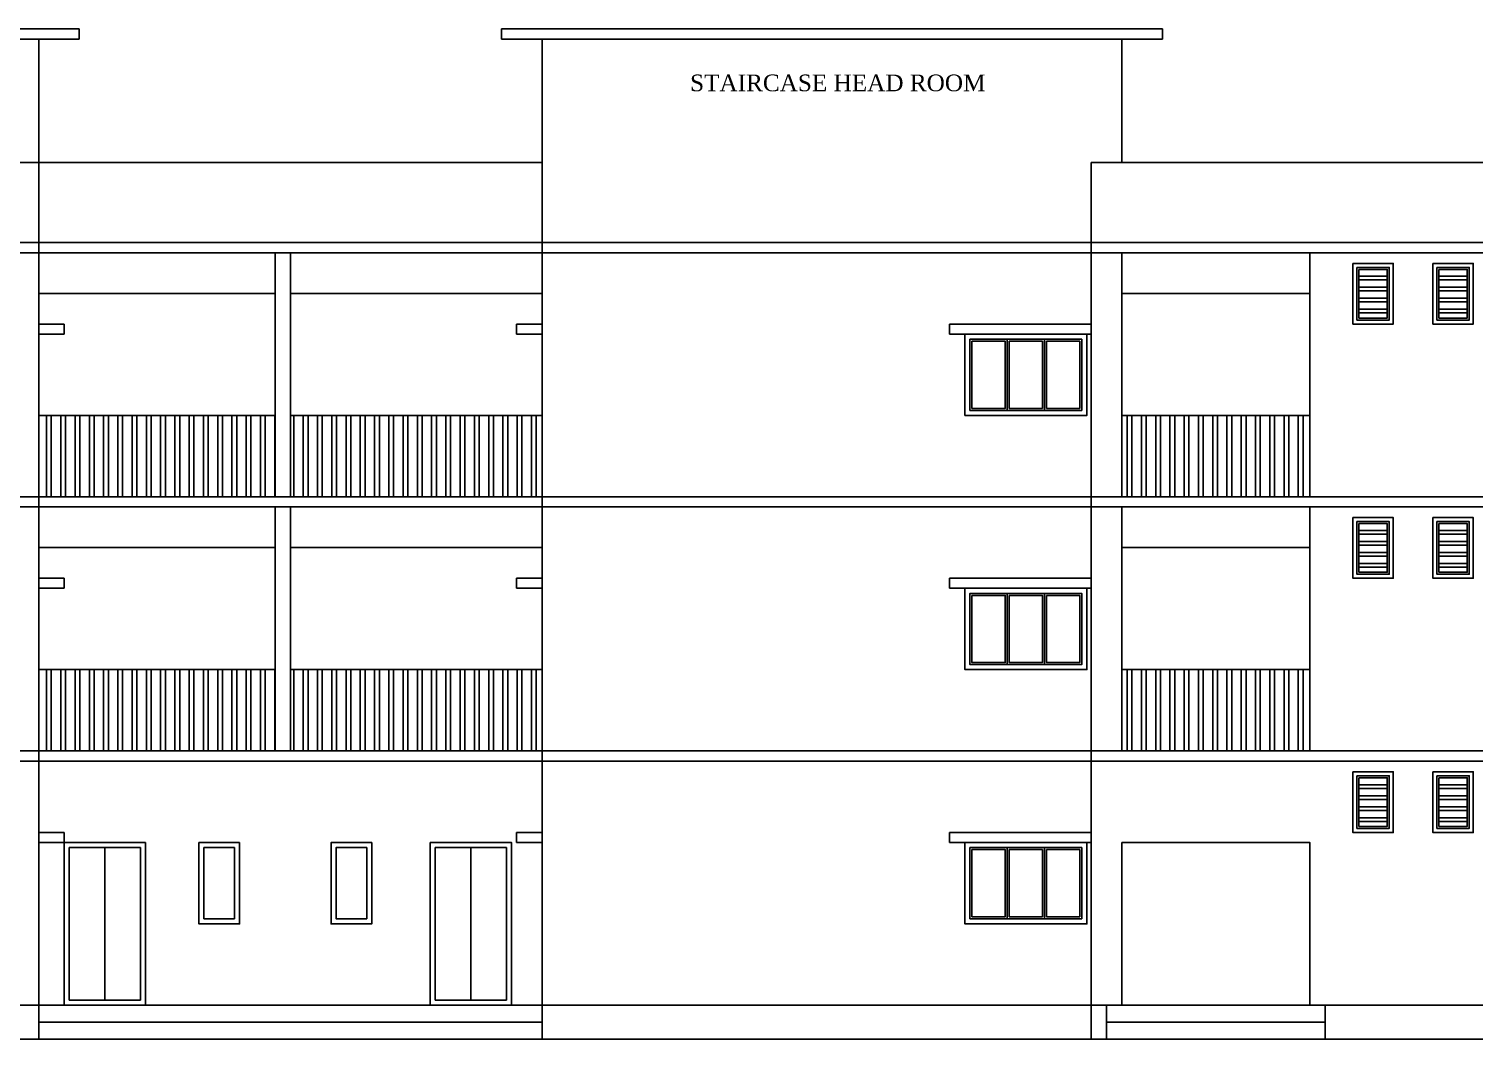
# Model space of a CAD drawing. Header units: metres. Extents: x 3616 to 3987, y 1122 to 1251.
# Drawn here: x 3806.45 to 3828.11, y 1209.55 to 1224.69 of the extents above; entities that cross this region are included whole.
import ezdxf

# ---------------------------------------------------------------- set-up
doc = ezdxf.new("R2010")
doc.units = ezdxf.units.M
doc.styles.add('ANAND', font='times.ttf')
pattern_1 = [(270, (2231.23695, 2364.83972), (0.21375, -1e-16), []), (270, (2231.1657, 2364.76847), (0.21375, -1e-16), [])]
pattern_2 = [(180, (2231.23695, 2364.83972), (0, -0.165), []), (180, (2231.18195, 2364.89472), (0, -0.165), [])]
pattern_3 = [(180, (2231.23695, 2368.64972), (0, -0.165), []), (180, (2231.18195, 2368.70472), (0, -0.165), [])]
pattern_4 = [(270, (2231.23695, 2368.64972), (0.21375, -1e-16), []), (270, (2231.1657, 2368.57847), (0.21375, -1e-16), [])]
pattern_5 = [(180, (2231.23695, 2372.45972), (0, -0.165), []), (180, (2231.18195, 2372.51472), (0, -0.165), [])]

msp = doc.modelspace()

# ---------------------------------------------------------------- hatches: boundary and pattern name
h = msp.add_hatch()
h.set_pattern_fill('ANSI32', color=256, scale=0.44, angle=135)
h.set_pattern_definition(pattern_5)
h.paths.add_polyline_path([(3826.80983, 1221.08317), (3826.38543, 1221.08317), (3826.38543, 1220.35317), (3826.80983, 1220.35317)])
h = msp.add_hatch()
h.set_pattern_fill('ANSI32', color=256, scale=0.44, angle=135)
h.set_pattern_definition(pattern_5)
h.paths.add_polyline_path([(3828.00932, 1221.08317), (3827.58492, 1221.08317), (3827.58492, 1220.35317), (3828.00932, 1220.35317)])
h = msp.add_hatch()
h.set_pattern_fill('ANSI32', color=256, scale=0.57, angle=225)
h.set_pattern_definition(pattern_4)
h.paths.add_polyline_path([(3810.143, 1218.89477), (3806.59943, 1218.89477), (3806.59943, 1217.67477), (3810.143, 1217.67477)])
h = msp.add_hatch()
h.set_pattern_fill('ANSI32', color=256, scale=0.57, angle=225)
h.set_pattern_definition(pattern_4)
h.paths.add_polyline_path([(3814.1435, 1218.89477), (3810.3716, 1218.89477), (3810.3716, 1217.67477), (3814.1435, 1217.67477)])
h = msp.add_hatch()
h.set_pattern_fill('ANSI32', color=256, scale=0.57, angle=225)
h.set_pattern_definition([(270, (2258.97375, 2368.64972), (0.21375, -1e-16), []), (270, (2258.9025, 2368.57847), (0.21375, -1e-16), [])])
h.paths.add_polyline_path([(3825.6497, 1217.67477), (3825.6497, 1218.89477), (3822.8303, 1218.89477), (3822.8303, 1217.67477)])
h = msp.add_hatch()
h.set_pattern_fill('ANSI32', color=256, scale=0.44, angle=135)
h.set_pattern_definition(pattern_3)
h.paths.add_polyline_path([(3826.80983, 1217.27317), (3826.38543, 1217.27317), (3826.38543, 1216.54317), (3826.80983, 1216.54317)])
h = msp.add_hatch()
h.set_pattern_fill('ANSI32', color=256, scale=0.44, angle=135)
h.set_pattern_definition(pattern_3)
h.paths.add_polyline_path([(3828.00932, 1217.27317), (3827.58492, 1217.27317), (3827.58492, 1216.54317), (3828.00932, 1216.54317)])
h = msp.add_hatch()
h.set_pattern_fill('ANSI32', color=256, scale=0.57, angle=225)
h.set_pattern_definition(pattern_1)
h.paths.add_polyline_path([(3810.143, 1215.08477), (3806.59943, 1215.08477), (3806.59943, 1213.86477), (3810.143, 1213.86477)])
h = msp.add_hatch()
h.set_pattern_fill('ANSI32', color=256, scale=0.57, angle=225)
h.set_pattern_definition(pattern_1)
h.paths.add_polyline_path([(3814.1435, 1215.08477), (3810.3716, 1215.08477), (3810.3716, 1213.86477), (3814.1435, 1213.86477)])
h = msp.add_hatch()
h.set_pattern_fill('ANSI32', color=256, scale=0.57, angle=225)
h.set_pattern_definition([(270, (2258.97375, 2364.83972), (0.21375, -1e-16), []), (270, (2258.9025, 2364.76847), (0.21375, -1e-16), [])])
h.paths.add_polyline_path([(3825.6497, 1213.86477), (3825.6497, 1215.08477), (3822.8303, 1215.08477), (3822.8303, 1213.86477)])
h = msp.add_hatch()
h.set_pattern_fill('ANSI32', color=256, scale=0.44, angle=135)
h.set_pattern_definition(pattern_2)
h.paths.add_polyline_path([(3826.80983, 1213.46317), (3826.38543, 1213.46317), (3826.38543, 1212.73317), (3826.80983, 1212.73317)])
h = msp.add_hatch()
h.set_pattern_fill('ANSI32', color=256, scale=0.44, angle=135)
h.set_pattern_definition(pattern_2)
h.paths.add_polyline_path([(3828.00932, 1213.46317), (3827.58492, 1213.46317), (3827.58492, 1212.73317), (3828.00932, 1212.73317)])

# ---------------------------------------------------------------- linework, layer by layer
for p, q in [((3798.21814, 1224.68717, -0.0324), (3807.20494, 1224.68717, -0.0324)), ((3807.20494, 1224.53477, -0.0324), (3807.20494, 1224.68717, -0.0324)), ((3813.5335, 1224.68717, -0.0324), (3823.4403, 1224.68717, -0.0324)), ((3813.5335, 1224.68717, -0.0324), (3813.5335, 1224.53477, -0.0324)), ((3823.4403, 1224.53477, -0.0324), (3823.4403, 1224.68717, -0.0324)), ((3798.21814, 1224.53477, -0.0324), (3807.20494, 1224.53477, -0.0324)), ((3806.5997, 1213.71237, -0.0324), (3806.5997, 1224.53477, -0.0324)), ((3813.5335, 1224.53477, -0.0324), (3823.4403, 1224.53477, -0.0324)), ((3814.1435, 1224.53477, -0.0324), (3814.1435, 1213.71237, -0.0324)), ((3822.8303, 1222.68477, -0.0324), (3822.8303, 1224.53477, -0.0324)), ((3786.8639, 1222.68477, -0.0324), (3814.1435, 1222.68477, -0.0324)), ((3806.59943, 1221.48477, -0.0324), (3806.59943, 1222.68477, -0.0324)), ((3814.1435, 1221.48477, -0.0324), (3814.1435, 1222.68477, -0.0324)), ((3822.3731, 1221.48477, -0.0324), (3822.3731, 1222.68477, -0.0324)), ((3822.3731, 1222.68477, -0.0324), (3833.8793, 1222.68477, -0.0324)), ((3822.3731, 1222.68477, -0.0324), (3822.3731, 1221.33237, -0.0324)), ((3786.8639, 1221.48477, -0.0324), (3833.8793, 1221.48477, -0.0324)), ((3786.8639, 1221.33237, -0.0324), (3833.8793, 1221.33237, -0.0324)), ((3806.59943, 1217.67477, -0.0324), (3806.59943, 1221.33237, -0.0324)), ((3810.143, 1217.67477, -0.0324), (3810.143, 1221.33237, -0.0324)), ((3810.143, 1217.67477, -0.0324), (3810.143, 1221.33237, -0.0324)), ((3810.3716, 1217.67477, -0.0324), (3810.3716, 1221.33237, -0.0324)), ((3810.3716, 1217.67477, -0.0324), (3810.3716, 1221.33237, -0.0324)), ((3814.1435, 1217.67477, -0.0324), (3814.1435, 1221.33237, -0.0324)), ((3814.1435, 1221.33237, -0.0324), (3814.1435, 1217.67477, -0.0324)), ((3822.3731, 1217.67477, -0.0324), (3822.3731, 1221.33237, -0.0324)), ((3822.3731, 1221.33237, -0.0324), (3822.3731, 1217.52237, -0.0324)), ((3822.8303, 1217.67477, -0.0324), (3822.8303, 1221.33237, -0.0324)), ((3825.6497, 1217.67477, -0.0324), (3825.6497, 1221.33237, -0.0324)), ((3806.59943, 1220.72237, -0.0324), (3810.143, 1220.72237, -0.0324)), ((3810.3716, 1220.72237, -0.0324), (3814.1435, 1220.72237, -0.0324)), ((3822.8303, 1220.72237, -0.0324), (3825.6497, 1220.72237, -0.0324)), ((3806.98123, 1220.26317, -0.0324), (3806.59956, 1220.26317, -0.0324)), ((3806.98123, 1220.26317, -0.0324), (3806.98123, 1220.11317, -0.0324)), ((3813.76169, 1220.26317, -0.0324), (3814.14336, 1220.26317, -0.0324)), ((3813.76169, 1220.26317, -0.0324), (3813.76169, 1220.11317, -0.0324)), ((3820.249, 1220.11317, -0.0324), (3820.249, 1220.26317, -0.0324)), ((3820.249, 1220.26317, -0.0324), (3822.3731, 1220.26317, -0.0324)), ((3806.98123, 1220.11317, -0.0324), (3806.59956, 1220.11317, -0.0324)), ((3813.76169, 1220.11317, -0.0324), (3814.14336, 1220.11317, -0.0324)), ((3820.479, 1220.11317, -0.0324), (3820.249, 1220.11317, -0.0324)), ((3822.3078, 1220.11317, -0.0324), (3822.3731, 1220.11317, -0.0324)), ((3806.59943, 1218.89477, -0.0324), (3810.143, 1218.89477, -0.0324)), ((3810.3716, 1218.89477, -0.0324), (3814.1435, 1218.89477, -0.0324)), ((3786.8639, 1217.67477, -0.0324), (3833.8793, 1217.67477, -0.0324)), ((3786.8639, 1217.52237, -0.0324), (3833.8793, 1217.52237, -0.0324)), ((3806.59943, 1213.86477, -0.0324), (3806.59943, 1217.52237, -0.0324)), ((3810.143, 1213.86477, -0.0324), (3810.143, 1217.52237, -0.0324)), ((3810.3716, 1213.86477, -0.0324), (3810.3716, 1217.52237, -0.0324)), ((3814.1435, 1213.86477, -0.0324), (3814.1435, 1217.52237, -0.0324)), ((3814.1435, 1217.52237, -0.0324), (3814.1435, 1213.86477, -0.0324)), ((3822.3731, 1213.86477, -0.0324), (3822.3731, 1217.52237, -0.0324)), ((3822.3731, 1217.52237, -0.0324), (3822.3731, 1213.71237, -0.0324)), ((3822.8303, 1213.86477, -0.0324), (3822.8303, 1217.52237, -0.0324)), ((3825.6497, 1213.86477, -0.0324), (3825.6497, 1217.52237, -0.0324)), ((3806.59943, 1216.91237, -0.0324), (3810.143, 1216.91237, -0.0324)), ((3810.3716, 1216.91237, -0.0324), (3814.1435, 1216.91237, -0.0324)), ((3822.8303, 1216.91237, -0.0324), (3825.6497, 1216.91237, -0.0324)), ((3806.98123, 1216.45317, -0.0324), (3806.59956, 1216.45317, -0.0324)), ((3806.98123, 1216.45317, -0.0324), (3806.98123, 1216.30317, -0.0324)), ((3813.76169, 1216.45317, -0.0324), (3814.14336, 1216.45317, -0.0324)), ((3813.76169, 1216.45317, -0.0324), (3813.76169, 1216.30317, -0.0324)), ((3820.249, 1216.30317, -0.0324), (3820.249, 1216.45317, -0.0324)), ((3820.249, 1216.45317, -0.0324), (3822.3731, 1216.45317, -0.0324)), ((3806.98123, 1216.30317, -0.0324), (3806.59956, 1216.30317, -0.0324)), ((3813.76169, 1216.30317, -0.0324), (3814.14336, 1216.30317, -0.0324)), ((3820.479, 1216.30317, -0.0324), (3820.249, 1216.30317, -0.0324)), ((3822.3078, 1216.30317, -0.0324), (3822.3731, 1216.30317, -0.0324)), ((3806.59943, 1215.08477, -0.0324), (3810.143, 1215.08477, -0.0324)), ((3810.3716, 1215.08477, -0.0324), (3814.1435, 1215.08477, -0.0324)), ((3786.8639, 1213.86477, -0.0324), (3833.8793, 1213.86477, -0.0324)), ((3786.8639, 1213.71237, -0.0324), (3833.8793, 1213.71237, -0.0324)), ((3806.59943, 1209.54677, -0.0324), (3806.59943, 1213.71237, -0.0324)), ((3814.1435, 1209.54677, -0.0324), (3814.1435, 1213.71237, -0.0324)), ((3814.1435, 1213.71237, -0.0324), (3814.1435, 1209.54677, -0.0324)), ((3822.3731, 1209.54677, -0.0324), (3822.3731, 1213.71237, -0.0324)), ((3822.3731, 1213.71237, -0.0324), (3822.3731, 1209.54677, -0.0324)), ((3806.9811, 1212.64317, -0.0324), (3806.59943, 1212.64317, -0.0324)), ((3806.9811, 1212.49317, -0.0324), (3806.59943, 1212.49317, -0.0324)), ((3806.9811, 1212.64317, -0.0324), (3806.9811, 1212.49317, -0.0324)), ((3813.76183, 1212.64317, -0.0324), (3814.1435, 1212.64317, -0.0324)), ((3813.76183, 1212.64317, -0.0324), (3813.76183, 1212.49317, -0.0324)), ((3813.76183, 1212.49317, -0.0324), (3814.1435, 1212.49317, -0.0324)), ((3820.249, 1212.49317, -0.0324), (3820.249, 1212.64317, -0.0324)), ((3820.249, 1212.64317, -0.0324), (3822.3731, 1212.64317, -0.0324)), ((3820.479, 1212.49317, -0.0324), (3820.249, 1212.49317, -0.0324)), ((3822.3078, 1212.49317, -0.0324), (3822.3731, 1212.49317, -0.0324)), ((3802.48487, 1210.05477, -0.0324), (3833.8793, 1210.05477, -0.0324)), ((3806.59943, 1210.05477, -0.0324), (3806.59943, 1209.54677, -0.0324)), ((3822.6017, 1210.05477, -0.0324), (3822.6017, 1209.54677, -0.0324)), ((3825.8783, 1210.05477, -0.0324), (3825.8783, 1209.54677, -0.0324)), ((3806.59943, 1209.80077, -0.0324), (3814.1435, 1209.80077, -0.0324)), ((3822.6017, 1209.80077, -0.0324), (3825.8783, 1209.80077, -0.0324)), ((3785.79128, 1209.54677, -0.0324), (3835.56159, 1209.54677, -0.0324))]:
    msp.add_line(p, q)
at = {"lineweight": -2}
for p, q in [((3821.114, 1220.03697, -0.0324), (3821.114, 1218.97017, -0.0324)), ((3821.6728, 1220.03697, -0.0324), (3821.6728, 1218.97017, -0.0324)), ((3821.114, 1216.22697, -0.0324), (3821.114, 1215.16017, -0.0324)), ((3821.6728, 1216.22697, -0.0324), (3821.6728, 1215.16017, -0.0324)), ((3807.5903, 1212.41697, -0.0324), (3807.5903, 1210.13097, -0.0324)), ((3813.0767, 1212.41697, -0.0324), (3813.0767, 1210.13097, -0.0324)), ((3821.114, 1212.41697, -0.0324), (3821.114, 1211.35017, -0.0324)), ((3821.6728, 1212.41697, -0.0324), (3821.6728, 1211.35017, -0.0324))]:
    msp.add_line(p, q, dxfattribs=at)
at = {"elevation": -0.0324}
for points in [[(3826.29543, 1221.17317), (3826.89983, 1221.17317), (3826.89983, 1220.26317), (3826.29543, 1220.26317)], [(3826.35543, 1221.11317), (3826.83983, 1221.11317), (3826.83983, 1220.32317), (3826.35543, 1220.32317)], [(3827.49492, 1221.17317), (3828.09932, 1221.17317), (3828.09932, 1220.26317), (3827.49492, 1220.26317)], [(3827.55492, 1221.11317), (3828.03932, 1221.11317), (3828.03932, 1220.32317), (3827.55492, 1220.32317)], [(3826.38543, 1221.08317), (3826.80983, 1221.08317), (3826.80983, 1220.35317), (3826.38543, 1220.35317)], [(3827.58492, 1221.08317), (3828.00932, 1221.08317), (3828.00932, 1220.35317), (3827.58492, 1220.35317)], [(3820.5552, 1220.03697), (3821.114, 1220.03697), (3821.114, 1218.97017), (3820.5552, 1218.97017)], [(3821.114, 1220.03697), (3821.6728, 1220.03697), (3821.6728, 1218.97017), (3821.114, 1218.97017)], [(3821.6728, 1220.03697), (3822.2316, 1220.03697), (3822.2316, 1218.97017), (3821.6728, 1218.97017)], [(3820.5852, 1220.00697), (3821.084, 1220.00697), (3821.084, 1219.00017), (3820.5852, 1219.00017)], [(3821.144, 1220.00697), (3821.6428, 1220.00697), (3821.6428, 1219.00017), (3821.144, 1219.00017)], [(3821.7028, 1220.00697), (3822.2016, 1220.00697), (3822.2016, 1219.00017), (3821.7028, 1219.00017)], [(3822.8303, 1218.89477), (3825.6497, 1218.89477), (3825.6497, 1217.67477), (3822.8303, 1217.67477)], [(3826.29543, 1217.36317), (3826.89983, 1217.36317), (3826.89983, 1216.45317), (3826.29543, 1216.45317)], [(3826.35543, 1217.30317), (3826.83983, 1217.30317), (3826.83983, 1216.51317), (3826.35543, 1216.51317)], [(3826.38543, 1217.27317), (3826.80983, 1217.27317), (3826.80983, 1216.54317), (3826.38543, 1216.54317)], [(3827.49492, 1217.36317), (3828.09932, 1217.36317), (3828.09932, 1216.45317), (3827.49492, 1216.45317)], [(3827.55492, 1217.30317), (3828.03932, 1217.30317), (3828.03932, 1216.51317), (3827.55492, 1216.51317)], [(3827.58492, 1217.27317), (3828.00932, 1217.27317), (3828.00932, 1216.54317), (3827.58492, 1216.54317)], [(3820.5552, 1216.22697), (3821.114, 1216.22697), (3821.114, 1215.16017), (3820.5552, 1215.16017)], [(3820.5852, 1216.19697), (3821.084, 1216.19697), (3821.084, 1215.19017), (3820.5852, 1215.19017)], [(3821.114, 1216.22697), (3821.6728, 1216.22697), (3821.6728, 1215.16017), (3821.114, 1215.16017)], [(3821.144, 1216.19697), (3821.6428, 1216.19697), (3821.6428, 1215.19017), (3821.144, 1215.19017)], [(3821.6728, 1216.22697), (3822.2316, 1216.22697), (3822.2316, 1215.16017), (3821.6728, 1215.16017)], [(3821.7028, 1216.19697), (3822.2016, 1216.19697), (3822.2016, 1215.19017), (3821.7028, 1215.19017)], [(3822.8303, 1215.08477), (3825.6497, 1215.08477), (3825.6497, 1213.86477), (3822.8303, 1213.86477)], [(3826.29543, 1213.55317), (3826.89983, 1213.55317), (3826.89983, 1212.64317), (3826.29543, 1212.64317)], [(3827.49492, 1213.55317), (3828.09932, 1213.55317), (3828.09932, 1212.64317), (3827.49492, 1212.64317)], [(3826.35543, 1213.49317), (3826.83983, 1213.49317), (3826.83983, 1212.70317), (3826.35543, 1212.70317)], [(3826.38543, 1213.46317), (3826.80983, 1213.46317), (3826.80983, 1212.73317), (3826.38543, 1212.73317)], [(3827.55492, 1213.49317), (3828.03932, 1213.49317), (3828.03932, 1212.70317), (3827.55492, 1212.70317)], [(3827.58492, 1213.46317), (3828.00932, 1213.46317), (3828.00932, 1212.73317), (3827.58492, 1212.73317)], [(3822.8303, 1212.49317), (3825.6497, 1212.49317), (3825.6497, 1210.05477), (3822.8303, 1210.05477)], [(3820.5552, 1212.41697), (3821.114, 1212.41697), (3821.114, 1211.35017), (3820.5552, 1211.35017)], [(3820.5852, 1212.38697), (3821.084, 1212.38697), (3821.084, 1211.38017), (3820.5852, 1211.38017)], [(3821.114, 1212.41697), (3821.6728, 1212.41697), (3821.6728, 1211.35017), (3821.114, 1211.35017)], [(3821.144, 1212.38697), (3821.6428, 1212.38697), (3821.6428, 1211.38017), (3821.144, 1211.38017)], [(3821.6728, 1212.41697), (3822.2316, 1212.41697), (3822.2316, 1211.35017), (3821.6728, 1211.35017)], [(3821.7028, 1212.38697), (3822.2016, 1212.38697), (3822.2016, 1211.38017), (3821.7028, 1211.38017)]]:
    msp.add_lwpolyline(points, close=True, dxfattribs=at)
at = {"lineweight": -2, "elevation": -0.0324}
for points in [[(3822.3078, 1220.11317), (3820.479, 1220.11317), (3820.479, 1218.89397), (3822.3078, 1218.89397)], [(3822.2316, 1220.03697), (3820.5552, 1220.03697), (3820.5552, 1218.97017), (3822.2316, 1218.97017)], [(3822.3078, 1216.30317), (3820.479, 1216.30317), (3820.479, 1215.08397), (3822.3078, 1215.08397)], [(3822.2316, 1216.22697), (3820.5552, 1216.22697), (3820.5552, 1215.16017), (3822.2316, 1215.16017)], [(3806.9807, 1212.49317), (3808.1999, 1212.49317), (3808.1999, 1210.05477), (3806.9807, 1210.05477)], [(3809.6096, 1212.49317), (3809, 1212.49317), (3809, 1211.27397), (3809.6096, 1211.27397)], [(3811.5908, 1212.49317), (3810.9812, 1212.49317), (3810.9812, 1211.27397), (3811.5908, 1211.27397)], [(3812.4671, 1212.49317), (3813.6863, 1212.49317), (3813.6863, 1210.05477), (3812.4671, 1210.05477)], [(3822.3078, 1212.49317), (3820.479, 1212.49317), (3820.479, 1211.27397), (3822.3078, 1211.27397)], [(3807.0569, 1212.41697), (3808.1237, 1212.41697), (3808.1237, 1210.13097), (3807.0569, 1210.13097)], [(3809.5334, 1212.41697), (3809.0762, 1212.41697), (3809.0762, 1211.35017), (3809.5334, 1211.35017)], [(3811.5146, 1212.41697), (3811.0574, 1212.41697), (3811.0574, 1211.35017), (3811.5146, 1211.35017)], [(3812.5433, 1212.41697), (3813.6101, 1212.41697), (3813.6101, 1210.13097), (3812.5433, 1210.13097)], [(3822.2316, 1212.41697), (3820.5552, 1212.41697), (3820.5552, 1211.35017), (3822.2316, 1211.35017)]]:
    msp.add_lwpolyline(points, close=True, dxfattribs=at)

# ---------------------------------------------------------------- texts
at = {"insert": (3816.36128, 1224.00295, -0.0324), "char_height": 0.25, "width": 4.9373021, "attachment_point": 1, "style": 'ANAND'}
msp.add_mtext('STAIRCASE HEAD ROOM', dxfattribs=at)

doc.saveas('drawing.dxf')
